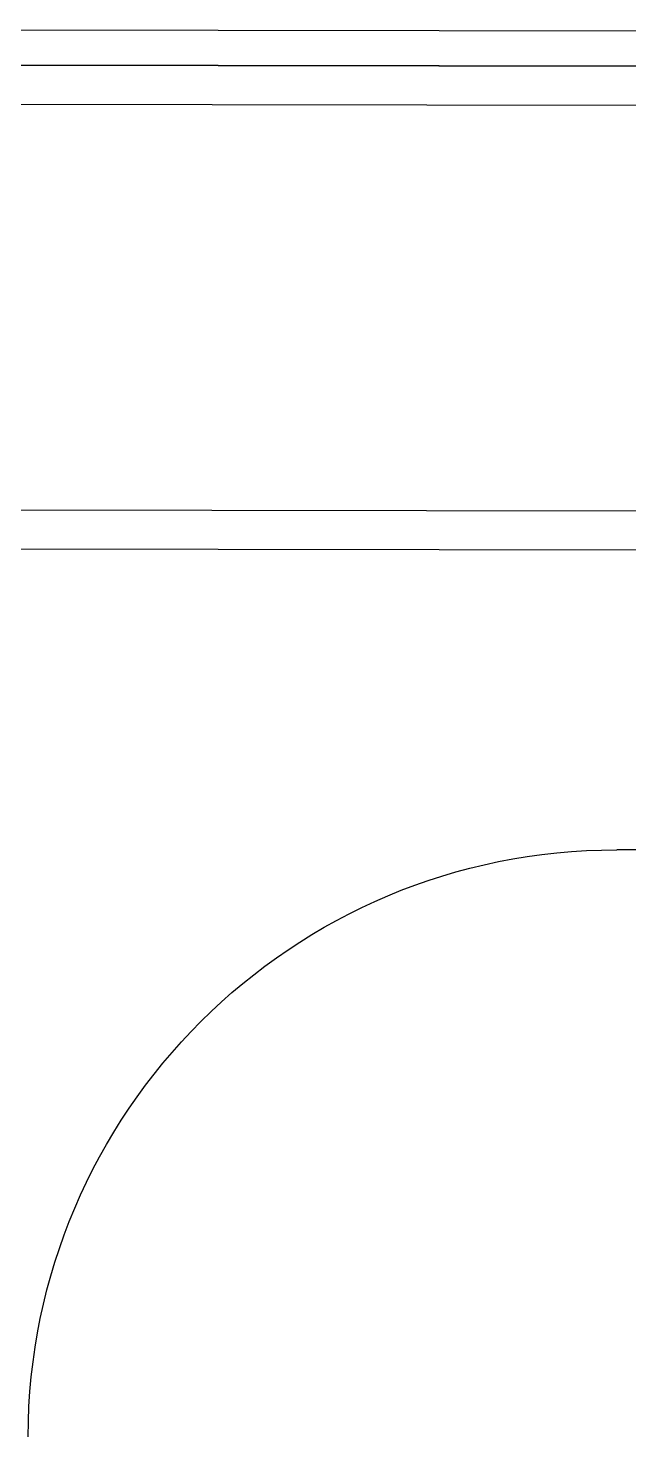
# Model space of a CAD drawing. Header units: inches. Extents: x 54 to 199, y 70 to 109.
# Drawn here: x 144.918 to 145.224, y 81.023 to 81.741 of the extents above; entities that cross this region are included whole.
import ezdxf
from ezdxf.enums import TextEntityAlignment as Align

# ---------------------------------------------------------------- set-up
doc = ezdxf.new("R2010")
doc.units = ezdxf.units.IN
doc.header["$MEASUREMENT"] = 0
doc.linetypes.add('ACAD_ISO03W100', pattern=[30, 12, -18])
doc.layers.add('GOLDCLADDING', color=7, linetype='Continuous', true_color=0xffc20a)
doc.styles.add('ROMANS', font='romans.shx')

# ---------------------------------------------------------------- blocks, each defined once
blk = doc.blocks.new('GRWRFHRH')
at = {"color": 252, "ltscale": 3}
for p, q in [((4.34575, 9.07215), (5.80775, 9.06998)), ((4.34575, 9.07214), (5.80775, 9.06997)), ((4.34072, 9.05415), (5.27272, 9.05277)), ((5.80772, 9.05197), (4.34572, 9.05414)), ((5.27213, 8.65277), (5.24013, 8.65281))]:
    blk.add_line(p, q, dxfattribs=at)
at = {"color": 252, "linetype": 'ACAD_ISO03W100'}
for p, q in [((5.27272, 9.05277), (4.34072, 9.05415)), ((4.36069, 9.03412), (5.25269, 9.0328)), ((4.36039, 8.82712), (5.25238, 8.8258)), ((5.27235, 8.80577), (4.34036, 8.80715))]:
    blk.add_line(p, q, dxfattribs=at)
at = {"color": 252, "ltscale": 3, "extrusion": (0, 0, -1)}
blk.add_ellipse((5.23968, 8.35281), major_axis=(-0.21213, 0.21213), ratio=1, start_param=5.499271, end_param=7.070067, dxfattribs=at)
at = {"color": 252, "style": 'ROMANS'}
for p in [(-5.11757, 7.45916, 0), (3.16531, 4.70638, 0), (-5.11757, 4.62872, 0)]:
    blk.add_attdef('ELEV', text='', height=0.10354, dxfattribs=at).set_placement(p, align=Align.BOTTOM_LEFT)
for p in [(-5.11757, 7.39034, 0), (3.16531, 4.63756, 0), (-5.11757, 4.5599, 0)]:
    blk.add_attdef('LEVEL', text='', height=0.10354, dxfattribs=at).set_placement(p, align=Align.TOP_LEFT)

msp = doc.modelspace()

# ---------------------------------------------------------------- block references
at = {"layer": 'GOLDCLADDING'}
msp.add_blockref('GRWRFHRH', (139.97813, 72.66933, 0), dxfattribs=at)

doc.saveas('drawing.dxf')
